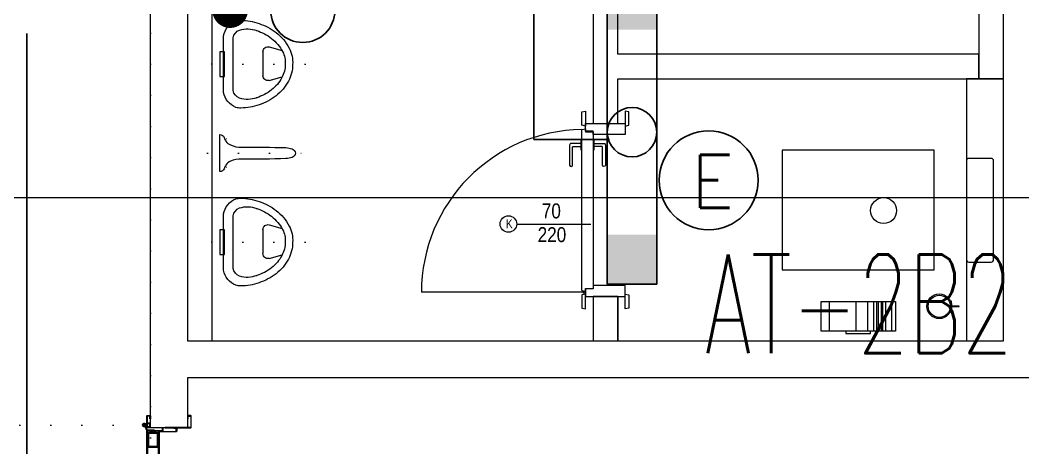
# Model space of a CAD drawing. Header units: metres. Extents: x -13316 to 152404, y -3899 to 30226.
# Drawn here: x 3927.3 to 4332.9, y 2921.7 to 3094.9 of the extents above; entities that cross this region are included whole.
import ezdxf
from ezdxf.enums import TextEntityAlignment as Align

# ---------------------------------------------------------------- set-up
doc = ezdxf.new("R2010")
doc.units = ezdxf.units.M
doc.header["$LTSCALE"] = 100
doc.header["$MEASUREMENT"] = 0
doc.linetypes.add('DOT2', pattern=[0.125, 0, -0.125])
doc.linetypes.add('HIDDEN', pattern=[0.375, 0.25, -0.125])
doc.layers.get('0').update_dxf_attribs({"color": 9, "lineweight": 9})
for name, color, linetype, lineweight in [('00', 9, 'Continuous', 9), ('05', 9, 'Continuous', 9), ('06B', 9, 'Continuous', 9), ('10', 9, 'Continuous', 9), ('20', 9, 'DOT2', 9), ('21_mahal200', 9, 'Continuous', 9), ('E-1x36 W SIVAÜSTÜ FLUORESAN ARMATÜR (ETANŞ)', 7, 'Continuous', 30), ('E-ACİL AYDINLATMA KİTİ', 7, 'Continuous', 30), ('E-ANAHTAR', 7, 'Continuous', 30), ('E-KABLO', 7, 'Continuous', 30), ('E-LINYE', 7, 'Continuous', 30), ('Kapı', 204, 'Continuous', 9), ('KARA SIVA', 4, 'Continuous', 9), ('TEFRİŞ', 9, 'Continuous', 9)]:
    doc.layers.add(name, color=color, linetype=linetype, lineweight=lineweight)
doc.styles.add('E-YAZI', font='txttw.shx')
doc.styles.add('MuuM_TEXT-STANDART', font='ARIALN.TTF')
doc.dimstyles.new('MuuM_DIM200', dxfattribs={"dimscale": 20, "dimtxt": 2, "dimasz": 1, "dimexe": 1, "dimexo": 1, "dimgap": 1, "dimtad": 1, "dimdec": 1, "dimrnd": 0.5, "dimdsep": 46, "dimtxsty": 'MuuM_TEXT-STANDART', "dimblk": 'ARCHTICK', "dimcen": 0, "dimdle": 0.15, "dimclrd": 256, "dimclre": 256, "dimclrt": 256, "dimadec": 0, "dimazin": 0, "dimtfac": 5, "dimtdec": 1, "dimtix": 1, "dimtmove": 2, "dimatfit": 3, "dimldrblk": 'DOT', "dimfxl": 3, "dimfxlon": 1, "dimtolj": 1, "dimlwd": -1, "dimlwe": -1, "dimarcsym": 0})

# ---------------------------------------------------------------- blocks, each defined once
blk = doc.blocks.new('100_ANAHTAR')
at = {"layer": 'E-ANAHTAR', "color": 4}
for p, q in [((0, 5.345), (-0.714, 5.345)), ((0, 3.673), (0, 5.345)), ((0, 2.053), (0, 0))]:
    blk.add_line(p, q, dxfattribs=at)
blk.add_circle((0, 2.863), 0.81, dxfattribs=at)
blk = doc.blocks.new('100_ACİL AYDINLATMA KİTİ')
at = {"layer": 'E-ACİL AYDINLATMA KİTİ', "color": 3}
blk.add_circle((0, 0), 1.251, dxfattribs=at)
at = {"layer": 'E-ACİL AYDINLATMA KİTİ', "color": 3, "style": 'E-YAZI'}
blk.add_text('E', height=1.34, dxfattribs=at).set_placement((-0.448, -0.694))
blk = doc.blocks.new('100_1x36 W SIVAÜSTÜ FLUORESAN ARMATÜR (ETANŞ)')
at = {"layer": 'E-1x36 W SIVAÜSTÜ FLUORESAN ARMATÜR (ETANŞ)', "color": 4}
for p, q in [((-6.15, 1), (-6.15, -1)), ((6.15, 1), (-6.15, 1)), ((6.15, 1), (6.15, -1)), ((6.15, -1), (-6.15, -1))]:
    blk.add_line(p, q, dxfattribs=at)
at = {"layer": 'E-1x36 W SIVAÜSTÜ FLUORESAN ARMATÜR (ETANŞ)'}
blk.add_line((6.146, -1), (6.15, -0.996), dxfattribs=at)
at = {"layer": 'E-1x36 W SIVAÜSTÜ FLUORESAN ARMATÜR (ETANŞ)', "color": 4}
blk.add_circle((0, 0), 1, dxfattribs=at)
for points in [[(-6.15, 1), (-4.15, 1), (-6.15, -1), (-4.15, -1)], [(6.15, 1), (4.15, 1), (6.15, -1), (4.15, -1)]]:
    blk.add_solid(points, dxfattribs=at)
blk = doc.blocks.new('gr-p-barel kilitli kapı kolu')
at = {"flags": 128}
for points in [[(-0.9, 0.8), (-0.9, 4.9), (-11.7, 4.9), (-11.7, 6.7), (0.9, 6.7), (0.9, 0.8)], [(-0.8, 5), (0.8, 6.6)]]:
    blk.add_lwpolyline(points, dxfattribs=at)
blk.add_lwpolyline([(-2.75, 0), (-2.75, 0.7), (2.75, 0.7), (2.75, 0)])
blk.add_lwpolyline([(-1.3, 0.7), (1.3, 0.7), (1.3, 0.8), (-1.3, 0.8)], close=True)
blk = doc.blocks.new('prf-scr2')
at = {"linetype": 'DOT2', "ltscale": 10}
blk.add_line((0, 0.19), (0, -1.06), dxfattribs=at)
for p, q in [((0.09, -0.24), (-0.09, -0.2)), ((-0.09, -0.24), (0.09, -0.28)), ((0.09, -0.32), (-0.09, -0.28)), ((-0.09, -0.32), (0.09, -0.36)), ((0.09, -0.4), (-0.09, -0.36)), ((-0.09, -0.4), (0.09, -0.44)), ((0.09, -0.48), (-0.09, -0.44)), ((-0.09, -0.48), (0.09, -0.52)), ((0.09, -0.56), (-0.09, -0.52)), ((-0.09, -0.56), (0.09, -0.6)), ((0.09, -0.64), (-0.09, -0.6)), ((-0.09, -0.64), (0.09, -0.68)), ((0.09, -0.72), (-0.09, -0.68)), ((-0.09, -0.72), (0.09, -0.76)), ((0.06, -0.84), (-0.08, -0.76)), ((-0.07, -0.8), (0.06, -0.84)), ((0.09, -0.17), (0, -0.15)), ((0, -0.18), (0.09, -0.2))]:
    blk.add_line(p, q)
blk.add_lwpolyline([(0.23, 0), (-0.23, 0), (-0.23, -0.01), (-0.12, -0.14), (0.12, -0.14), (0.23, -0.01), (0.23, 0)], close=True)
for points in [[(0.23, -0.01), (-0.23, -0.01)], [(-0.09, -0.14), (-0.09, -0.2), (-0.12, -0.22), (-0.12, -0.23), (-0.09, -0.24), (-0.09, -0.28), (-0.12, -0.3), (-0.12, -0.31), (-0.09, -0.32), (-0.09, -0.36), (-0.12, -0.38), (-0.12, -0.39), (-0.09, -0.4), (-0.09, -0.44), (-0.12, -0.46), (-0.12, -0.46), (-0.09, -0.48), (-0.09, -0.52), (-0.12, -0.54), (-0.12, -0.54), (-0.09, -0.56), (-0.09, -0.6), (-0.12, -0.62), (-0.12, -0.62), (-0.09, -0.64), (-0.09, -0.68), (-0.12, -0.69), (-0.12, -0.7), (-0.09, -0.72), (-0.09, -0.73), (-0.08, -0.76), (-0.1, -0.77), (-0.1, -0.78), (-0.07, -0.8), (-0.01, -0.94), (0, -0.95), (0.01, -0.94), (0.08, -0.76), (0.09, -0.76), (0.12, -0.74), (0.12, -0.73), (0.09, -0.72), (0.09, -0.68), (0.12, -0.66), (0.12, -0.66), (0.09, -0.64), (0.09, -0.6), (0.12, -0.58), (0.12, -0.58), (0.09, -0.56), (0.09, -0.52), (0.12, -0.5), (0.12, -0.5), (0.09, -0.48), (0.09, -0.44), (0.12, -0.43), (0.12, -0.42), (0.09, -0.4), (0.09, -0.36), (0.12, -0.35), (0.12, -0.34), (0.09, -0.32), (0.09, -0.28), (0.12, -0.27), (0.12, -0.26), (0.09, -0.24), (0.09, -0.2), (0.12, -0.19), (0.12, -0.18), (0.09, -0.17), (0.09, -0.14)]]:
    blk.add_lwpolyline(points)
blk = doc.blocks.new('K-SAC-01')
at = {"layer": '10'}
for points in [[(-4.6, 16.2, -0.414214), (-4.5, 16.3), (-0.1, 16.3, -0.414214), (0, 16.2), (0, 5.9), (0.2, 5.9), (0.2, 16.2, 0.414214), (-0.1, 16.5), (-4.5, 16.5, 0.414214), (-4.8, 16.2), (-4.8, 15.3, 0.414214), (-4.5, 15), (-3.4, 15), (-3.4, 15.2), (-4.5, 15.2, -0.414214), (-4.6, 15.3)], [(104.6, 16.2, 0.414214), (104.5, 16.3), (100.1, 16.3, 0.414214), (100, 16.2), (100, 5.9), (99.8, 5.9), (99.8, 16.2, -0.414214), (100.1, 16.5), (104.5, 16.5, -0.414214), (104.8, 16.2), (104.8, 15.3, -0.414214), (104.5, 15), (103.4, 15), (103.4, 15.2), (104.5, 15.2, 0.414214), (104.6, 15.3)], [(0.2, 10.3, -0.414214), (0.5, 10.6), (1.5, 10.6, -0.414214), (1.8, 10.3), (1.8, 3.9, -0.414214), (1.5, 3.6, -0.414214), (1.2, 3.9), (1.2, 4.8), (0.2, 4.8), (0.2, -1.2, -0.414214), (-0.1, -1.5), (-4.5, -1.5, -0.414214), (-4.8, -1.2), (-4.8, -0.3, -0.414214), (-4.5, 0), (-3.4, 0), (-3.4, -0.2), (-4.5, -0.2, 0.414214), (-4.6, -0.3), (-4.6, -1.2, 0.414214), (-4.5, -1.3), (-0.1, -1.3, 0.414214), (0, -1.2), (0, 5), (1.4, 5), (1.4, 3.9, 0.414214), (1.5, 3.8, 0.414214), (1.6, 3.9), (1.6, 10.3, 0.414214), (1.5, 10.4), (0.5, 10.4, 0.414214), (0.4, 10.3), (0.4, 9.4), (0.2, 9.4)], [(99.8, 10.3, 0.414214), (99.5, 10.6), (98.5, 10.6, 0.414214), (98.2, 10.3), (98.2, 3.9, 0.414214), (98.5, 3.6, 0.414214), (98.8, 3.9), (98.8, 4.8), (99.8, 4.8), (99.8, -1.2, 0.414214), (100.1, -1.5), (104.5, -1.5, 0.414214), (104.8, -1.2), (104.8, -0.3, 0.414214), (104.5, 0), (103.4, 0), (103.4, -0.2), (104.5, -0.2, -0.414214), (104.6, -0.3), (104.6, -1.2, -0.414214), (104.5, -1.3), (100.1, -1.3, -0.414214), (100, -1.2), (100, 5), (98.6, 5), (98.6, 3.9, -0.414214), (98.5, 3.8, -0.414214), (98.4, 3.9), (98.4, 10.3, -0.414214), (98.5, 10.4), (99.5, 10.4, -0.414214), (99.6, 10.3), (99.6, 9.4), (99.8, 9.4)], [(-0.38, -2.01), (1, -1.37), (1, 1.5), (1.2, 1.5), (1.2, -1.5), (-0.27, -2.18, -14.796002)]]:
    blk.add_lwpolyline(points, format="xyb", close=True, dxfattribs=at)
for points in [[(98.8, 0.15), (98.8, 2.15), (99.1, 2.15), (99.1, 3.19), (1.5, 3.19), (1.5, 2.15), (1.8, 2.15), (1.8, 0.15), (1.5, 0.15), (1.5, 1.85), (1.2, 1.85), (1.2, 3.49), (99.4, 3.49), (99.4, 1.85), (99.1, 1.85), (99.1, 0.15)], [(98.8, 2.15), (98.8, 0.15), (99.4, 0.15), (99.4, -1.5), (1.2, -1.5), (1.2, 0.15), (1.8, 0.15), (1.8, 2.15), (2.1, 2.15), (2.1, -0.15), (1.5, -0.15), (1.5, -1.2), (99.1, -1.2), (99.1, -0.15), (98.5, -0.15), (98.5, 2.15), (98.8, 2.15)]]:
    blk.add_lwpolyline(points, dxfattribs=at)
for points in [[(2.1, 3), (8.1, 3), (8.1, -1), (2.1, -1)], [(2.4, 2.7), (7.8, 2.7), (7.8, -0.7), (2.4, -0.7)], [(98.5, 3), (92.5, 3), (92.5, -1), (98.5, -1)], [(98.2, 2.7), (92.8, 2.7), (92.8, -0.7), (98.2, -0.7)]]:
    blk.add_lwpolyline(points, close=True, dxfattribs=at)
blk.add_circle((-0.95, -2.5), 0.55, dxfattribs=at)
at = {"layer": '20', "linetype": 'HIDDEN'}
for points in [[(-0.2, -1.3), (-0.2, 0), (-1.7, 0), (-1.7, -1.3)], [(-0.4, -1.99), (-0.4, -0.2), (-1.5, -0.2), (-1.5, -1.99)]]:
    blk.add_lwpolyline(points, dxfattribs=at)
at = {"layer": '20'}
blk.add_lwpolyline([(-0.95, -2.5), (-0.95, -102.85)], dxfattribs=at)
blk.add_arc((-0.95, -2.5), 100.35, 270, 1.5131, dxfattribs=at)
at = {"layer": '06B'}
blk.add_blockref('gr-p-barel kilitli kapı kolu', (91.4, 3.51), dxfattribs=at)
at = {"layer": '06B', "xscale": -1, "rotation": 180}
blk.add_blockref('gr-p-barel kilitli kapı kolu', (91.4, -1.51), dxfattribs=at)
at = {"layer": '10', "xscale": -1, "rotation": 90}
blk.add_blockref('prf-scr2', (1.5, 1), dxfattribs=at)
at = {"layer": '10', "rotation": 270}
blk.add_blockref('prf-scr2', (99.1, 1.22), dxfattribs=at)
blk = doc.blocks.new('_ArchTick')
at = {"color": 0, "linetype": 'ByBlock', "const_width": 0.15}
blk.add_lwpolyline([(-0.5, -0.5), (0.5, 0.5)], dxfattribs=at)
blk = doc.blocks.new('_Dot')
at = {"color": 0, "linetype": 'ByBlock', "lineweight": -2}
blk.add_line((-0.5, 0), (-1, 0), dxfattribs=at)
at = {"color": 0, "linetype": 'ByBlock', "const_width": 0.5}
blk.add_lwpolyline([(-0.25, 0, 1), (0.25, 0, 1)], format="xyb", close=True, dxfattribs=at)
blk = doc.blocks.new('San-p-uripart')
at = {"linetype": 'DOT2'}
for p, q in [((0, 5), (0, -40.5)), ((-5.77, -2.73), (-5.77, 3.35)), ((5.77, -2.73), (5.77, 3.35))]:
    blk.add_line(p, q, dxfattribs=at)
blk.add_lwpolyline([(0, 0), (-7.5, 0, 0.335863), (-6.29, -1.8, -0.061447), (-4.83, -2.51, -0.147975), (-3.31, -4.31, -0.105673), (-2.38, -8.95, 0.01101), (-2.23, -26.78, 0.044983), (-1.74, -29.26, 0.284409), (0, -30.59, 0.284409), (1.74, -29.26, 0.044983), (2.23, -26.78, 0.01101), (2.38, -8.95, -0.105673), (3.31, -4.31, -0.147975), (4.83, -2.51, -0.061447), (6.29, -1.8, 0.335863), (7.5, 0)], format="xyb", close=True)
blk = doc.blocks.new('v-k-pisuar01-p-s')
at = {"linetype": 'DOT2'}
blk.add_line((0, -33), (0, 5), dxfattribs=at)
for p, q in [((-5.07, -16), (4.66, -16)), ((-6.98, -18.56), (-5.47, -23.73)), ((6.59, -18.52), (5.19, -23.78))]:
    blk.add_line(p, q)
for points in [[(11.42, 0), (-11.42, 0, 0.252384), (-17.51, -5, 0.055826), (-17.74, -7, 0.088182), (-16.42, -14.39, 0.087476), (-12.79, -21.28, 0.105521), (-6.48, -26.6, 0.141396), (0.13, -28, 0.121036), (6.87, -26.29, 0.105521), (12.81, -21.28, 0.087476), (16.45, -14.39, 0.088182), (17.76, -7, 0.066704), (17.51, -5, 0.252384), (11.42, 0)], [(13.57, -13.47, 0.172375), (13.81, -6.52, 0.252384), (10.66, -3.93), (-10.66, -3.93, 0.252384), (-13.81, -6.52, 0.172375), (-13.57, -13.47, 0.087476), (-10.42, -19.44, 0.105521), (-5.06, -23.95, 0.144004), (0.01, -25, 0.123151), (5.45, -23.64, 0.105521), (10.44, -19.44, 0.087476), (13.59, -13.47)]]:
    blk.add_lwpolyline(points, format="xyb")
blk.add_lwpolyline([(-5, -0.5), (-5, 1.5), (5, 1.5), (5, -0.5)], close=True)
for centre, radius, start, end in [((1.16, -7.48), 15.9, 200.6506, 202.1301), ((-5.07, -18), 2, 90, 196.3895), ((4.66, -18), 2, 345.0686, 90), ((-1.14, -7.48), 15.9, 337.8699, 339.3494)]:
    blk.add_arc(centre, radius, start, end)
blk = doc.blocks.new('p-t.kağıtlığı')
at = {"layer": 'TEFRİŞ'}
h = blk.add_hatch(dxfattribs=at)
h.set_pattern_fill('CYL', color=256, scale=30, angle=-90, style=0)
h.set_pattern_definition([(270, (-14.4, 13), (30, 7e-15), []), (270, (-13.8, 13), (30, 7e-15), []), (270, (-12.6, 13), (30, 7e-15), []), (270, (-10.2, 13), (30, 7e-15), []), (270, (-5.4, 13), (30, 7e-15), []), (270, (5.4, 13), (30, 7e-15), []), (270, (10.2, 13), (30, 7e-15), []), (270, (12.6, 13), (30, 7e-15), []), (270, (13.8, 13), (30, 7e-15), []), (270, (14.4, 13), (30, 7e-15), [])])
h.paths.add_polyline_path([(-15, 1), (15, 1), (15, 13), (-15, 13)])
for points in [[(-15, 1), (15, 1), (15, 13), (-15, 13)], [(5, 1), (5, 0), (-5, 0), (-5, 1)]]:
    blk.add_lwpolyline(points, close=True, dxfattribs=at)
blk = doc.blocks.new('RREERGERGBBBB')
at = {"layer": 'TEFRİŞ'}
blk.add_hatch(color=256, dxfattribs=at).paths.add_polyline_path([(-24564.21, -5806.63), (-24567.21, -5806.63), (-24567.21, -5804.63), (-24567.41, -5804.63), (-24567.41, -5806.63), (-24568.41, -5806.63), (-24568.41, -5806.83), (-24567.41, -5806.83), (-24567.41, -5808.83), (-24567.21, -5808.83), (-24567.21, -5806.83), (-24564.21, -5806.83)])
for points in [[(-24564.21, -5806.63), (-24567.21, -5806.63), (-24567.21, -5804.63), (-24567.41, -5804.63), (-24567.41, -5806.63), (-24568.41, -5806.63), (-24568.41, -5806.83), (-24567.41, -5806.83), (-24567.41, -5808.83), (-24567.21, -5808.83), (-24567.21, -5806.83), (-24564.21, -5806.83), (-24564.21, -5806.63)], [(-24567.21, -5806.71), (-24564.21, -5806.71)]]:
    blk.add_lwpolyline(points, dxfattribs=at)
for radius in [5, 4.5]:
    blk.add_circle((-24572.21, -5806.71), radius, dxfattribs=at)
blk = doc.blocks.new('dsfsdfsdfsdfsdfsdf')
at = {"layer": 'Kapı'}
for p, q in [((23771.45, -2062.35), (23755.45, -2062.35)), ((23772.95, -2064.72, 0.66), (23771.45, -2064.42, 0.66)), ((23771.45, -2064.42, 0.66), (23771.45, -2065.62, 0.66)), ((23771.95, -2064.01, 0.66), (23837.87, -2064.01, 0.66)), ((23771.45, -2065.62, 0.66), (23768.45, -2065.62, 0.66)), ((23768.45, -2129.02, 0.66), (23768.45, -2066.82, 0.66)), ((23772.95, -2064.72, 0.66), (23772.95, -2129.92, 0.66)), ((23771.45, -2129.02, 0.66), (23768.45, -2129.02, 0.66)), ((23771.45, -2130.22, 0.66), (23771.45, -2129.02, 0.66)), ((23771.45, -2132.35), (23755.45, -2132.35)), ((23772.95, -2129.92, 0.66), (23771.45, -2130.22, 0.66))]:
    blk.add_line(p, q, dxfattribs=at)
at = {"layer": 'Kapı', "elevation": 0.66}
for points in [[(23753.95, -2057.62), (23755.45, -2057.32), (23755.45, -2063.32), (23753.95, -2063.02), (23753.95, -2057.62)], [(23772.95, -2057.62), (23771.45, -2057.32), (23771.45, -2063.32), (23772.95, -2063.02), (23772.95, -2057.62)], [(23753.95, -2137.02), (23755.45, -2137.32), (23755.45, -2131.32), (23753.95, -2131.62), (23753.95, -2137.02)], [(23772.95, -2137.02), (23771.45, -2137.32), (23771.45, -2131.32), (23772.95, -2131.62), (23772.95, -2137.02)]]:
    blk.add_lwpolyline(points, dxfattribs=at)
for points in [[(23771.45, -2062.32), (23755.45, -2062.32), (23755.45, -2066.82), (23768.45, -2066.82), (23768.45, -2065.42), (23771.45, -2065.42)], [(23771.45, -2132.32), (23755.45, -2132.32), (23755.45, -2127.82), (23768.45, -2127.82), (23768.45, -2129.22), (23771.45, -2129.22)]]:
    blk.add_lwpolyline(points, close=True, dxfattribs=at)
for points in [[(23767.95, -2124.22), (23764.05, -2124.22, -0.414214), (23763.45, -2123.62), (23763.45, -2115.47, -1), (23764.65, -2115.47), (23764.65, -2122.77, 0.414214), (23764.9, -2123.02), (23767.95, -2123.02)], [(23773.45, -2124.22), (23777.35, -2124.22, 0.414214), (23777.95, -2123.62), (23777.95, -2115.47, 1), (23776.75, -2115.47), (23776.75, -2122.77, -0.414214), (23776.5, -2123.02), (23773.45, -2123.02)], [(23768.45, -2121.62), (23768.2, -2121.62, 0.414214), (23767.95, -2121.87), (23767.95, -2125.37, 0.414214), (23768.2, -2125.62), (23768.45, -2125.62)], [(23772.95, -2125.62), (23773.2, -2125.62, 0.414214), (23773.45, -2125.37), (23773.45, -2121.87, 0.414214), (23773.2, -2121.62), (23772.95, -2121.62)]]:
    blk.add_lwpolyline(points, format="xyb", dxfattribs=at)
at = {"layer": 'Kapı'}
blk.add_circle((23771.95, -2064.01, 0.66), 0.5, dxfattribs=at)
blk.add_arc((23771.95, -2064.01, 0.66), 65.92, 270.8676, 0, dxfattribs=at)
blk = doc.blocks.new('fgvdfgdffffffffffffffffffffffffffffffff')
at = {"layer": 'Kapı'}
blk.add_lwpolyline([(23435.64, -2228), (23465.62, -2228)], dxfattribs=at)
blk.add_circle((23432.28, -2228), 3.36, dxfattribs=at)
at = {"layer": 'Kapı', "attachment_point": 1, "style": 'MuuM_TEXT-STANDART'}
for s, insert, char_height, width in [('70', (23445.81, -2219.68), 6.048, 88.7957), ('K', (23431.25, -2226.1), 3.63, 53.2774), ('220', (23444.12, -2229.28), 6.048, 88.7957)]:
    blk.add_mtext(s, dxfattribs=dict(at, insert=insert, char_height=char_height, width=width))
blk = doc.blocks.new('DFEGDFGDFGDFGHHHHHHHHHHHHHHHHHH')
at = {"layer": 'TEFRİŞ'}
blk.add_lwpolyline([(23605.31, -2457.32), (23605.31, -2497.32, 0.414214), (23606.31, -2498.32), (23615.31, -2498.32, 0.414214), (23616.31, -2497.32), (23616.31, -2457.32, 0.414214), (23615.31, -2456.32), (23606.31, -2456.32, 0.414214)], format="xyb", close=True, dxfattribs=at)
blk = doc.blocks.new('ffffffdssssssssssssssss')
at = {"layer": 'TEFRİŞ'}
blk.add_lwpolyline([(30541, -1871.24), (30541, -1919.74), (30602.5, -1919.74), (30602.5, -1871.24)], close=True, dxfattribs=at)
blk.add_circle((30582, -1895.76), 5.25, dxfattribs=at)
blk = doc.blocks.new('2.bod.Mimari')
at = {"layer": '00'}
for points in [[(3660, -5965), (3660, -5545), (3675, -5545), (3675, -5580), (4020, -5580)], [(4005, -5595), (3675, -5595), (3675, -5965)], [(3675, -5965), (3675, -5965), (3675, -5985), (4005, -5985), (4005, -5595)], [(3675, -5703), (3675, -5751), (3735, -5751), (3735, -5761), (3675, -5761), (3675, -5985), (3839, -5985)], [(4005, -5985), (4005, -5753), (3995, -5753), (3995, -5879), (4005, -5879)], [(3675, -5761), (3675, -5985), (3685, -5985), (3685, -5761), (3690, -5761), (3675, -5761)], [(3995, -5879), (3995, -5869), (3849, -5869), (3849, -5850.03), (3839, -5850.03), (3839, -5897), (3849, -5897), (3849, -5879), (3995, -5879)], [(3990, -5879), (3990, -5985), (4005, -5985), (4005, -5879), (3990, -5879)], [(3660, -6000), (3660, -5965)], [(3849, -5967), (3839, -5967)], [(3849, -5985), (3849, -5967), (3839, -5967), (3839, -5985)], [(3849, -5967), (3849, -5985)], [(3660, -6020), (3660, -6000)], [(4090, -6000), (3675, -6000), (3675, -6020)], [(3660, -6020), (3675, -6020)]]:
    blk.add_lwpolyline(points, dxfattribs=at)
at = {"layer": '20'}
blk.add_lwpolyline([(3660, -6230), (4440, -6230), (4440, -4550), (3660, -4550)], close=True, dxfattribs=at)
blk.add_blockref('ffffffdssssssssssssssss', (-26625.5, -4036.51))
at = {"rotation": 270}
blk.add_blockref('K-SAC-01', (3660, -6020), dxfattribs=at)
at = {"layer": '05', "xscale": -1}
blk.add_blockref('p-t.kağıtlığı', (3946.26, -5982), dxfattribs=at)
at = {"layer": 'KARA SIVA', "rotation": 180}
blk.add_blockref('dsfsdfsdfsdfsdfsdf', (27607.45, -8029.35), dxfattribs=at)
at = {"layer": 'KARA SIVA'}
for name, p in [('DFEGDFGDFGDFGHHHHHHHHHHHHHHHHHH', (-19615.31, -3454.82)), ('fgvdfgdffffffffffffffffffffffffffffffff', (-19627.54, -3709.69)), ('RREERGERGBBBB', (28551.21, -164.27))]:
    blk.add_blockref(name, p, dxfattribs=at)
at = {"layer": 'TEFRİŞ', "xscale": -1, "rotation": 90}
for p in [(3689.5, -5873), (3689.5, -5945)]:
    blk.add_blockref('v-k-pisuar01-p-s', p, dxfattribs=at)
at = {"layer": 'TEFRİŞ', "linetype": 'ByBlock', "xscale": -1, "rotation": 90}
blk.add_blockref('San-p-uripart', (3688, -5909.01), dxfattribs=at)
at = {"layer": '21_mahal200'}
blk.add_leader([(4174.65, -5927.05), (3478.88, -5927.05)], dimstyle='MuuM_DIM200', override={"dimasz": 1, "dimfxl": 10}, dxfattribs=at)

msp = doc.modelspace()

# ---------------------------------------------------------------- linework, layer by layer
at = {"layer": 'E-KABLO', "color": 6}
for p, q in [((4135, 3218.54), (4135, 3046.46)), ((4135, 3046.46), (4165.62, 3046.46))]:
    msp.add_line(p, q, dxfattribs=at)
at = {"layer": 'E-KABLO', "color": 5}
for p, q in [((3930, 2950), (3930, 3089.43)), ((3930, 2900.15), (3930, 2950))]:
    msp.add_line(p, q, dxfattribs=at)
at = {"layer": 'E-KABLO', "color": 4, "linetype": 'Continuous', "const_width": 7.2}
msp.add_lwpolyline([(4012.21, 3102.46, -1), (4012.21, 3095.26, -1)], format="xyb", close=True, dxfattribs=at)

# ---------------------------------------------------------------- block references
msp.add_blockref('2.bod.Mimari', (320, 8950))
at = {"layer": 'E-ACİL AYDINLATMA KİTİ', "xscale": 16, "yscale": 16, "zscale": 16}
msp.add_blockref('100_ACİL AYDINLATMA KİTİ', (4205.74, 3029.99), dxfattribs=at)
at = {"layer": 'E-ANAHTAR', "xscale": 16, "yscale": 16, "zscale": 16, "rotation": 270}
msp.add_blockref('100_ANAHTAR', (3995.79, 3098.73), dxfattribs=at)
at = {"layer": 'E-KABLO', "color": 6, "xscale": 10, "yscale": 10, "zscale": 10, "rotation": 90}
msp.add_blockref('100_1x36 W SIVAÜSTÜ FLUORESAN ARMATÜR (ETANŞ)', (4174.75, 3049.47), dxfattribs=at)

# ---------------------------------------------------------------- texts
at = {"layer": 'E-LINYE', "color": 3, "linetype": 'Continuous', "style": 'E-YAZI', "width": 0.6}
msp.add_text('AT-2B2', height=40, dxfattribs=at).set_placement((4266.56, 2979.99), align=Align.MIDDLE_CENTER)

doc.saveas('drawing.dxf')
